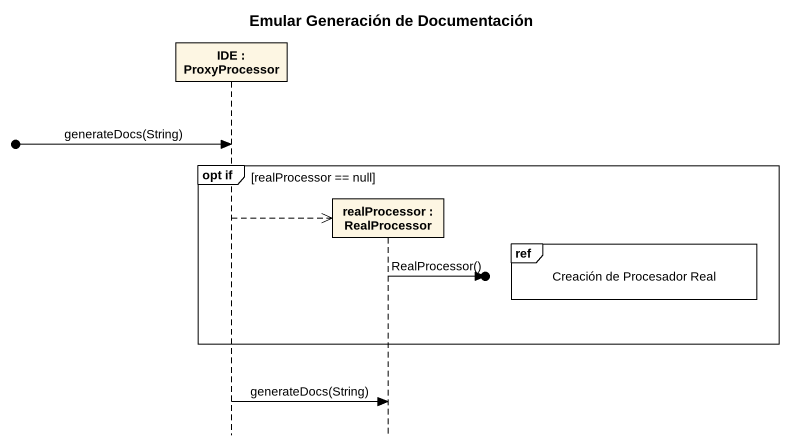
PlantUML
@startuml
title Emular Generación de Documentación
hide footbox
participant "IDE : ProxyProcessor" as IDE
participant "realProcessor : RealProcessor" as realProcessor

[o-> IDE : generateDocs(String)
group opt if [realProcessor == null]
  IDE -->> realProcessor **
  ref over realProcessor : Creación de Procesador Real
  realProcessor ->o] : RealProcessor()
end
IDE -> realProcessor : generateDocs(String)
@enduml
